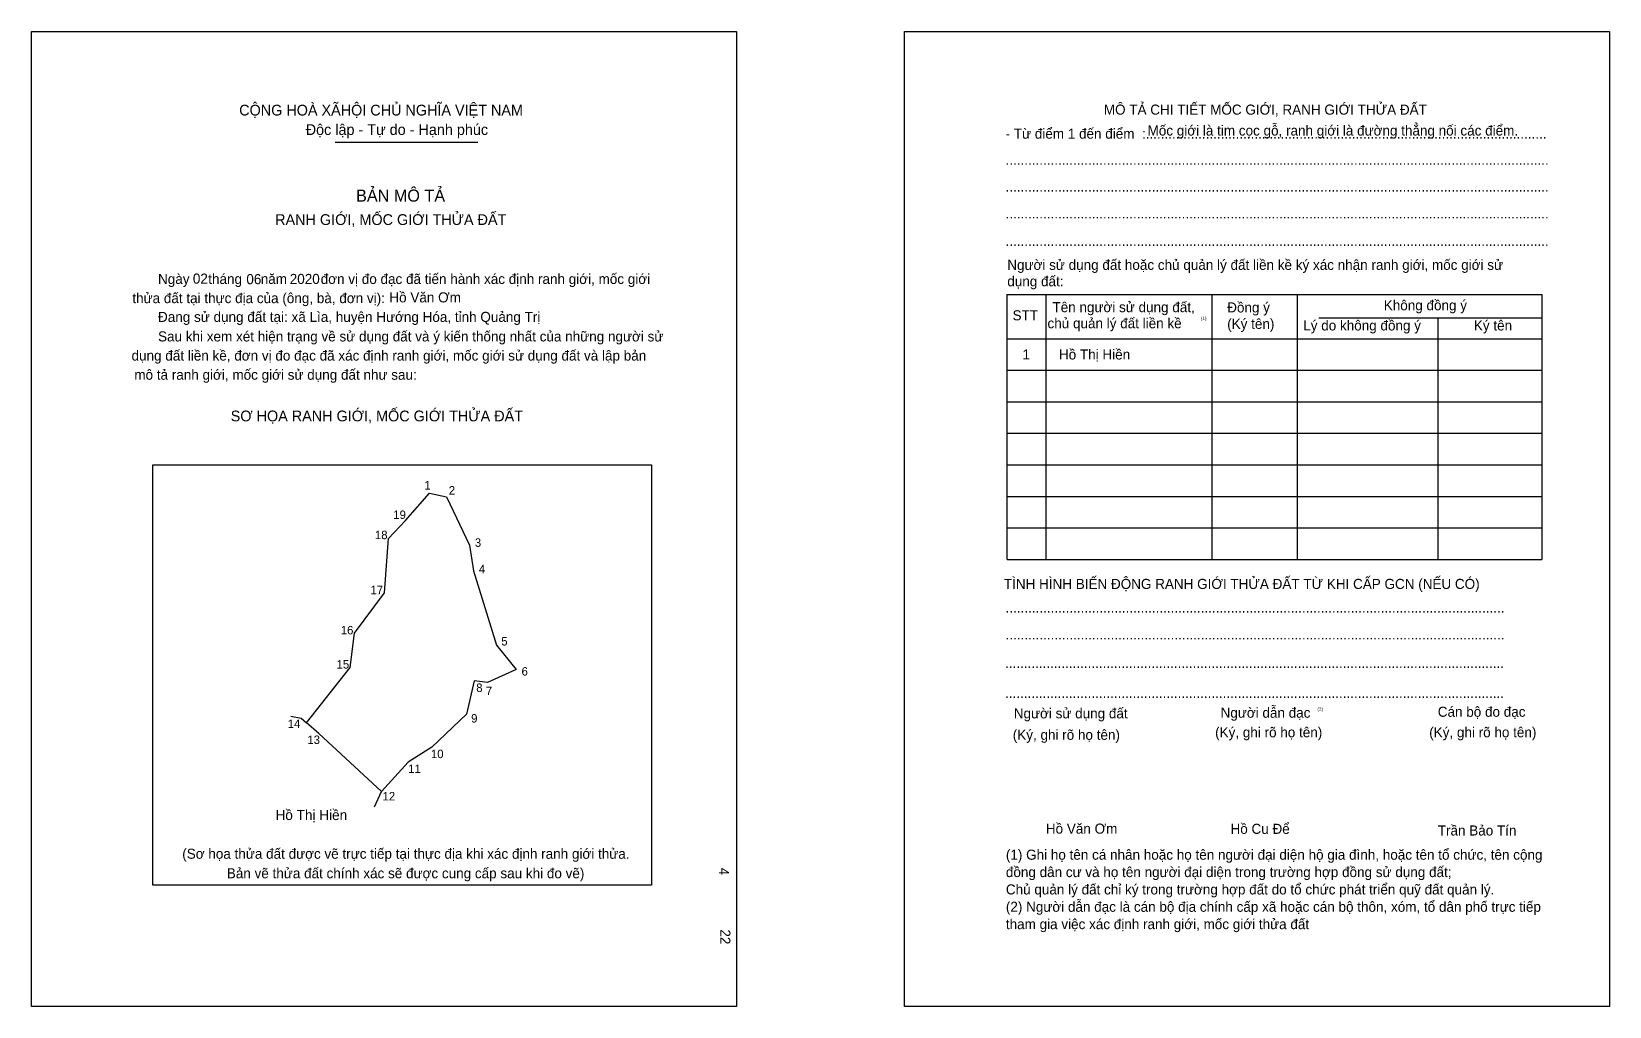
# Model space of a CAD drawing. Extents: x 549833 to 550779, y 1825890 to 1826475.
import ezdxf

# ---------------------------------------------------------------- set-up
doc = ezdxf.new("R2010")
doc.units = 0
for name, color, linetype in [('bmtKhungInTrang1', 7, 'Continuous'), ('bmtKhungInTrang2', 7, 'Continuous'), ('bmtNoiDung', 7, 'Continuous'), ('bmtTemplate', 7, 'Continuous'), ('CanhThua', 7, 'Continuous'), ('RauThua', 7, 'Continuous'), ('SoHieuDinhThua', 7, 'Continuous'), ('TenChuLanCan', 7, 'Continuous')]:
    doc.layers.add(name, color=color, linetype=linetype)

msp = doc.modelspace()

# ---------------------------------------------------------------- linework, layer by layer
at = {"layer": 'bmtKhungInTrang1'}
msp.add_lwpolyline([(549832.96, 1826474.7), (550255.64, 1826474.7), (550255.64, 1825890.08), (549832.96, 1825890.08)], close=True, dxfattribs=at)
at = {"layer": 'bmtKhungInTrang2'}
msp.add_lwpolyline([(550356.43, 1826474.7), (550779.11, 1826474.7), (550779.11, 1825890.08), (550356.43, 1825890.08)], close=True, dxfattribs=at)
at = {"layer": 'bmtTemplate'}
for p, q in [((550015.1, 1826408.44), (550100.58, 1826408.44)), ((550441.23, 1826317.02), (550441.23, 1826158.09)), ((550540.66, 1826317.02), (550540.66, 1826158.09)), ((550591.81, 1826317.21), (550591.81, 1826158.09)), ((550738.64, 1826317.02), (550738.64, 1826158.09)), ((550604.79, 1826303.02), (550738.64, 1826303.02)), ((550418.04, 1826290.53), (550738.64, 1826290.53)), ((550418.04, 1826271.61), (550738.64, 1826271.61)), ((550418.04, 1826252.69), (550738.64, 1826252.69)), ((550418.04, 1826233.77), (550738.64, 1826233.77)), ((550418.04, 1826214.85), (550738.64, 1826214.85)), ((550418.04, 1826195.93), (550738.64, 1826195.93)), ((550418.04, 1826177.01), (550738.64, 1826177.01)), ((550418.04, 1826158.09), (550738.64, 1826158.09))]:
    msp.add_line(p, q, dxfattribs=at)
for points in [[(550417.84, 1826317.02), (550738.64, 1826317.02)], [(550417.84, 1826317.02), (550417.84, 1826158.09)], [(550676.25, 1826302.83), (550676.25, 1826158.09)]]:
    msp.add_lwpolyline(points, dxfattribs=at)
msp.add_lwpolyline([(549905.67, 1825962.89), (549905.67, 1826214.83), (550204.75, 1826214.83), (550204.75, 1825962.89)], close=True, dxfattribs=at)
at = {"layer": 'CanhThua'}
for p, q in [((550057.2, 1826181.54), (550071.5, 1826197.79)), ((550071.5, 1826197.79), (550081.71, 1826195.6)), ((550081.71, 1826195.6), (550095.49, 1826166.75)), ((550047.05, 1826170.78), (550057.2, 1826181.54)), ((550044.53, 1826138.07), (550047.05, 1826170.78)), ((550095.49, 1826166.75), (550097.99, 1826151.27)), ((550097.99, 1826151.27), (550111.78, 1826106.69)), ((550026.7, 1826113.84), (550044.53, 1826138.07)), ((550024.02, 1826093.27), (550026.7, 1826113.84)), ((550111.78, 1826106.69), (550123.56, 1826092.18)), ((549997.75, 1826060.25), (550024.02, 1826093.27)), ((550098.36, 1826085.38), (550093.86, 1826065.36)), ((550106.35, 1826084.34), (550098.36, 1826085.38)), ((550123.56, 1826092.18), (550106.35, 1826084.34)), ((550005.19, 1826053.76), (549997.75, 1826060.25)), ((550093.86, 1826065.36), (550072.95, 1826045.53)), ((550042.82, 1826018.97), (550005.19, 1826053.76)), ((550072.95, 1826045.53), (550058.84, 1826036.47)), ((550058.84, 1826036.47), (550042.82, 1826018.97))]:
    msp.add_line(p, q, dxfattribs=at)
at = {"layer": 'RauThua'}
for p, q in [((549988.42, 1826064.14), (549994.64, 1826062.96)), ((549994.64, 1826062.96), (549997.75, 1826060.25)), ((550038.6, 1826009.78), (550042.82, 1826018.97))]:
    msp.add_line(p, q, dxfattribs=at)

# ---------------------------------------------------------------- texts
at = {"layer": 'bmtNoiDung'}
for s, height, p in [('02', 6.048, (549929.68, 1826323.53)), ('06', 6.048, (549961.75, 1826323.2)), ('2020', 6.048, (549987.77, 1826323.33)), ('Hồ Văn Ơm', 6.048, (550047.52, 1826312.28)), ('1', 6.05, (550427.14, 1826278.04)), ('Hồ Thị Hiền ', 6.0478, (550449.03, 1826278.04)), ('Hồ Văn Ơm', 6.048, (550441.16, 1825993.69))]:
    msp.add_text(s, height=height, dxfattribs=at).set_placement(p)
for s, height, p in [('4', 6.05, (550245.11, 1825973.3)), ('22', 6.048, (550245.97, 1825936.29))]:
    msp.add_text(s, height=height, rotation=270, dxfattribs=at).set_placement(p)
at = {"layer": 'bmtTemplate'}
for s, height, p in [('CỘNG HOÀ XÃHỘI CHỦ NGHĨA VIỆT NAM', 6.451, (549957.46, 1826424.35)), ('MÔ TẢ CHI TIẾT MỐC GIỚI, RANH GIỚI THỬA ĐẤT', 6.0455, (550475.94, 1826424.87)), ('Độc lập - Tự do - Hạnh phúc', 6.451, (549997.35, 1826412.69)), ('- Từ điểm 1 đến điểm  :...........................................................................................................', 6.0455, (550417.02, 1826410.45)), ('Mốc giới là tim cọc gỗ, ranh giới là đường thẳng nối các điểm.', 6.0455, (550502.17, 1826412.34)), ('.................................................................................................................................................', 6.0455, (550417.02, 1826394.78)), ('BẢN MÔ TẢ', 7.257, (550027.55, 1826372.7)), ('.................................................................................................................................................', 6.0455, (550417.02, 1826378.7)), ('RANH GIỚI, MỐC GIỚI THỬA ĐẤT', 6.451, (549979.03, 1826358.71)), ('.................................................................................................................................................', 6.0455, (550417.02, 1826362.62)), ('.................................................................................................................................................', 6.0455, (550417.02, 1826346.16)), ('Người sử dụng đất hoặc chủ quản lý đất liền kề ký xác nhận ranh giới, mốc giới sử', 6.0455, (550418.04, 1826331.78)), ('Ngày     tháng     năm         đơn vị đo đạc đã tiến hành xác định ranh giới, mốc giới ', 6.0478, (549908.8, 1826323.33)), ('dụng đất:', 6.046, (550418.04, 1826321.94)), ('thửa đất tại thực địa của (ông, bà, đơn vị):', 6.0478, (549893.38, 1826311.84)), ('Tên người sử dụng đất,', 6.0455, (550445.13, 1826306.42)), ('Đồng ý', 6.046, (550549.9, 1826306.24)), ('Không đồng ý', 6.0455, (550643.79, 1826307.56)), ('Đang sử dụng đất tại: xã Lìa, huyện Hướng Hóa, tỉnh Quảng Trị', 6.0478, (549908.8, 1826300.57)), ('STT', 6.046, (550421.2, 1826301.51)), ('chủ quản lý đất liền kề', 6.0455, (550442.16, 1826296.76)), ('(1)', 2.016, (550534.11, 1826301.72)), ('(Ký tên)', 6.046, (550549.9, 1826296.4)), ('Sau khi xem xét hiện trạng về sử dụng đất và ý kiến thống nhất của những người sử ', 6.0478, (549908.8, 1826288.87)), ('Lý do không đồng ý', 6.0455, (550595.51, 1826295.45)), ('Ký tên', 6.046, (550697.82, 1826295.45)), ('dụng đất liền kề, đơn vị đo đạc đã xác định ranh giới, mốc giới sử dụng đất và lập bản', 6.0478, (549892.92, 1826277.39)), ('mô tả ranh giới, mốc giới sử dụng đất như sau:', 6.0478, (549894.59, 1826265.9)), ('SƠ HỌA RANH GIỚI, MỐC GIỚI THỬA ĐẤT', 6.451, (549952.37, 1826240.95)), ('TÌNH HÌNH BIẾN ĐỘNG RANH GIỚI THỬA ĐẤT TỪ KHI CẤP GCN (NẾU CÓ)', 6.0455, (550416, 1826140.44)), ('.....................................................................................................................................', 6.05457, (550417.02, 1826126.21)), ('.....................................................................................................................................', 6.05457, (550417.02, 1826110.13)), ('.....................................................................................................................................', 6.05457, (550416.71, 1826093.1)), ('.....................................................................................................................................', 6.05457, (550416.71, 1826075.13)), ('Người sử dụng đất', 6.0455, (550421.95, 1826062.83)), ('Người dẫn đạc', 6.0455, (550545.95, 1826063.21)), ('(2)', 2.016, (550604, 1826067.38)), ('Cán bộ đo đạc', 6.0455, (550676.18, 1826063.78)), ('(Ký, ghi rõ họ tên)', 6.0455, (550542.66, 1826051.48)), ('(Ký, ghi rõ họ tên)', 6.0455, (550671.05, 1826051.48)), ('(Ký, ghi rõ họ tên)', 6.0455, (550421.33, 1826049.97)), ('Hồ Cu Để', 6.046, (550551.9, 1825993.57)), ('Trần Bảo Tín', 6.0455, (550676.18, 1825992.59)), ('(Sơ họa thửa đất được vẽ trực tiếp tại thực địa khi xác định ranh giới thửa.', 6.0478, (549923.32, 1825978.64)), ('(1) Ghi họ tên cá nhân hoặc họ tên người đại diện hộ gia đình, hoặc tên tổ chức, tên cộng', 6.0455, (550417.2, 1825978.06)), ('Bản vẽ thửa đất chính xác sẽ được cung cấp sau khi đo vẽ)', 6.0478, (549950.05, 1825966.94)), ('đồng dân cư và họ tên người đại diện trong trường hợp đồng sử dụng đất;', 6.0455, (550417.2, 1825967.65)), ('Chủ quản lý đất chỉ ký trong trường hợp đất do tổ chức phát triển quỹ đất quản lý.', 6.0455, (550417.2, 1825957.24)), ('(2) Người dẫn đạc là cán bộ địa chính cấp xã hoặc cán bộ thôn, xóm, tổ dân phố trực tiếp', 6.0455, (550417.2, 1825946.84)), ('tham gia việc xác định ranh giới, mốc giới thửa đất', 6.0455, (550417.2, 1825936.43))]:
    msp.add_text(s, height=height, dxfattribs=at).set_placement(p)
at = {"layer": 'SoHieuDinhThua'}
for s, height, p in [('1', 5.08, (550068.49, 1826200.07)), ('2', 5.08, (550083.14, 1826197.04)), ('19', 5.077, (550049.86, 1826182.43)), ('18', 5.077, (550038.87, 1826170.3)), ('3', 5.08, (550098.77, 1826165.72)), ('4', 5.08, (550101.19, 1826149.88)), ('17', 5.077, (550036.18, 1826137.3)), ('16', 5.077, (550018.39, 1826113.19)), ('5', 5.08, (550114.63, 1826106.55)), ('15', 5.077, (550015.85, 1826092.71)), ('6', 5.08, (550126.77, 1826088.48)), ('8', 5.08, (550099.61, 1826078.68)), ('7', 5.08, (550105.39, 1826076.78)), ('14', 5.077, (549986.54, 1826057.02)), ('9', 5.08, (550096.56, 1826060.31)), ('13', 5.077, (549998.36, 1826047.45)), ('10', 5.077, (550072.46, 1826038.99)), ('11', 5.077, (550058.82, 1826030.05)), ('12', 5.077, (550043.45, 1826013.62))]:
    msp.add_text(s, height=height, dxfattribs=at).set_placement(p)
at = {"layer": 'TenChuLanCan'}
msp.add_text('Hồ Thị Hiền', height=6.0926, dxfattribs=at).set_placement((549979.22, 1826001.85))

doc.saveas('drawing.dxf')
